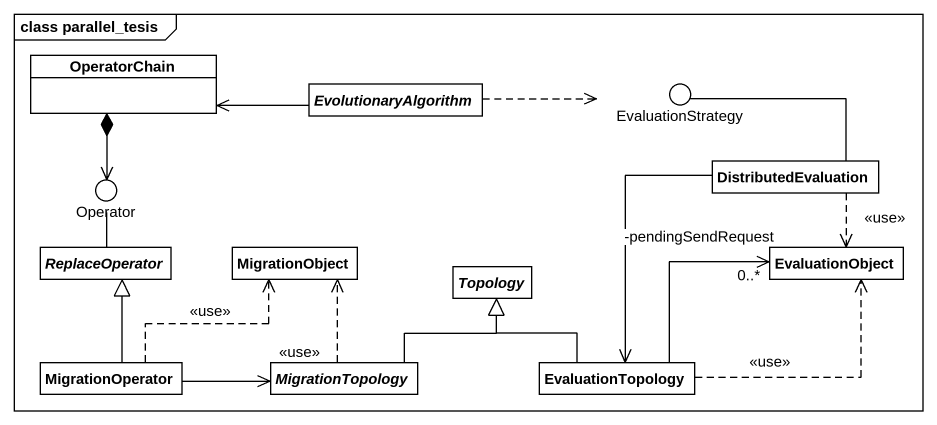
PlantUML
@startuml
mainframe class parallel_tesis
allowmixing
hide circle
hide empty members
class OperatorChain
abstract class EvolutionaryAlgorithm
() EvaluationStrategy
() Operator
class DistributedEvaluation
abstract class ReplaceOperator
class MigrationObject
abstract class Topology
class EvaluationObject
class MigrationOperator
abstract class MigrationTopology
class EvaluationTopology
OperatorChain *--> Operator
EvolutionaryAlgorithm -left-> OperatorChain
EvolutionaryAlgorithm .right.> EvaluationStrategy
DistributedEvaluation -up- EvaluationStrategy
DistributedEvaluation ..> EvaluationObject : <<use>>
DistributedEvaluation --> EvaluationTopology
ReplaceOperator -up- Operator
EvaluationObject "0..*\n-pendingSendRequest" <-left- EvaluationTopology
MigrationOperator -up-|> ReplaceOperator
MigrationOperator .up.> MigrationObject : <<use>>
MigrationOperator -right-> MigrationTopology
MigrationTopology .up.> MigrationObject : <<use>>
MigrationTopology -up-|> Topology
EvaluationTopology -up-|> Topology
EvaluationTopology .right.> EvaluationObject : <<use>>
@enduml
